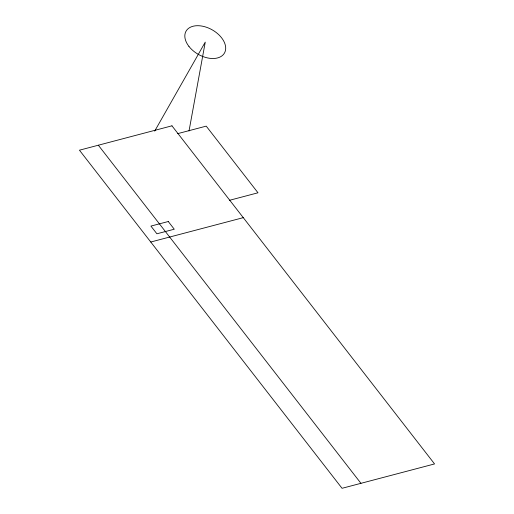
<?xml version="1.0" encoding="UTF-8"?>
<svg xmlns="http://www.w3.org/2000/svg" width="514" height="514" viewBox="0 0 514 514"><rect width="100%" height="100%" fill="white"/><g stroke="black" fill="none" stroke-linecap="round" stroke-linejoin="round"><path stroke-width="0.77" d="M189.023 130.999L205.259 42.103L154.688 131.128M177.664 133.646L206.223 126.129L257.996 192.789L229.437 200.312M150.769 242.017L243.27 217.653M98.341 145.211L360.944 483.321M171.952 125.821L79.445 150.191L342.048 488.3L434.555 463.936L171.952 125.821M168.277 221.515L150.917 226.083L156.898 233.786L174.259 229.218L168.277 221.515M188.94 46.408A22.096 14.084 29.6 0 0 224.072 53.668A22.096 14.084 29.6 0 0 202.773 26.246A22.096 14.084 29.6 0 0 188.94 46.408"/></g></svg>
